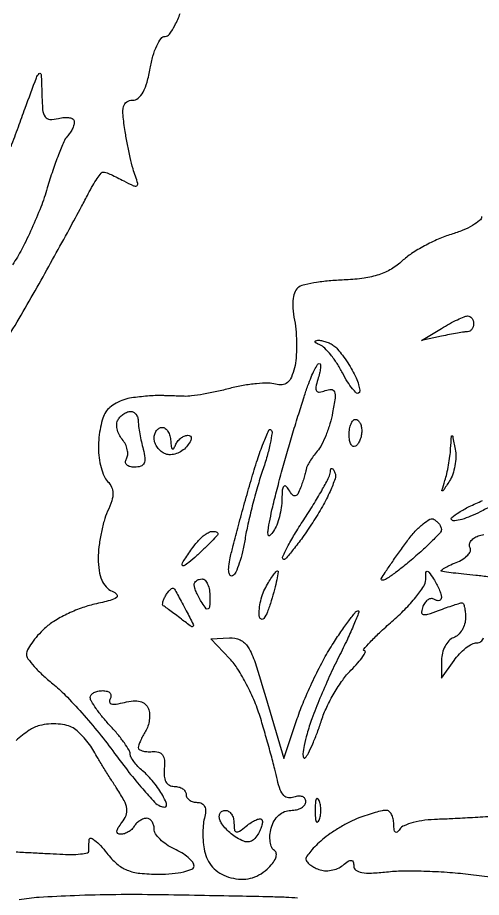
# Model space of a CAD drawing. Extents: x 0 to 102, y 0 to 135.
# Drawn here: x 82.22 to 87.14, y 86.38 to 95.71 of the extents above; entities that cross this region are included whole.
import ezdxf

# ---------------------------------------------------------------- set-up
doc = ezdxf.new("R2010")
doc.units = 0
doc.header["$MEASUREMENT"] = 0

msp = doc.modelspace()

# ---------------------------------------------------------------- linework, layer by layer
for points in [[(82.106736, 92.303159, 0.005243), (82.282341, 92.595971, 0.005307), (82.451038, 92.891214, 0.001026), (82.613129, 93.183424, 0.001129), (82.768905, 93.467127, 0.00105), (82.900967, 93.710145, 0.005734), (82.970609, 93.84255, -0.013261), (83.019223, 93.931692, -0.019639), (83.06688, 94.006859, -0.015338), (83.109407, 94.064576, -0.230222), (83.131258, 94.0752, -0.092854), (83.156408, 94.070489, -0.00956), (83.212521, 94.047458, -0.011647), (83.278766, 94.016925, -0.009055), (83.34939, 93.980758, 0.011384), (83.44975, 93.929952, 0.211866), (83.484418, 93.92897, 0.378582), (83.496036, 93.952554, 0.025086), (83.470545, 94.030454, -0.027672), (83.445749, 94.107575, -0.007941), (83.415934, 94.229484, -0.007965), (83.386629, 94.368298, -0.00839), (83.362305, 94.505596, -0.01485), (83.340016, 94.6776, -0.082366), (83.346068, 94.770305, -0.189374), (83.379034, 94.818094, -0.149246), (83.439651, 94.8366, 0.178158), (83.499728, 94.858708, 0.090171), (83.551485, 94.92197, 0.059339), (83.594274, 95.026866, 0.025357), (83.6271, 95.175, -0.027577), (83.656427, 95.30462, -0.040475), (83.697416, 95.413995, -0.046907), (83.743111, 95.491413, -0.24044), (83.78619, 95.5134, 0.241561), (83.832072, 95.53694, 0.03475), (83.889211, 95.629461, 0.033041), (83.945882, 95.757148, 0.022582)], [(82.153589, 94.342848, -0.000342), (82.230285, 94.553762, -0.000411), (82.302709, 94.752, -0.001501), (82.422295, 95.075486, -0.123008), (82.452294, 95.119159, -0.630567), (82.47261, 95.110544, -0.006344), (82.479067, 94.90797, 0.016087), (82.487893, 94.736248, 0.125737), (82.513899, 94.661225, 0.242319), (82.564249, 94.632963, 0.073076), (82.6542, 94.642887, -0.041456), (82.719029, 94.65421, -0.071214), (82.773697, 94.651357, -0.107597), (82.810053, 94.635612, -0.241469), (82.8234, 94.609587, -0.075057), (82.818044, 94.574109, -0.03625), (82.8013, 94.531211, -0.034911), (82.77696, 94.488142, -0.042078), (82.748166, 94.45167, 0.085978), (82.711663, 94.39606, 0.010071), (82.655137, 94.258227, 0.011835), (82.594629, 94.090055, 0.009428), (82.537118, 93.906, -0.021242), (82.468174, 93.70238, -0.014081), (82.372725, 93.47479, -0.014184), (82.267315, 93.258587, -0.02664), (82.168201, 93.091451, -0.002185)], [(87.138, 93.603006, -0.224317), (87.118126, 93.560935, -0.038667), (87.043924, 93.508981, -0.035591), (86.940403, 93.457382, -0.025042), (86.817741, 93.41383, 0.030173), (86.680517, 93.363518, 0.021299), (86.532906, 93.291421, 0.021582), (86.397217, 93.210068, 0.041719), (86.297814, 93.131859, -0.054962), (86.183627, 93.046804, -0.051773), (86.05139, 92.986646, -0.045041), (85.893413, 92.949079, -0.027076), (85.701332, 92.931878, 0.013527), (85.542001, 92.921951, 0.015758), (85.391397, 92.903671, 0.014843), (85.265846, 92.880567, 0.085685), (85.203463, 92.855461, 0.151121), (85.163866, 92.810063, 0.071306), (85.142542, 92.734459, 0.052569), (85.139719, 92.631806, 0.026981), (85.156615, 92.504059, -0.026768), (85.1734, 92.377562, -0.019712), (85.17891, 92.236287, -0.020031), (85.173465, 92.101913, -0.041362), (85.156393, 91.99825, -0.039704), (85.123207, 91.899847, -0.113988), (85.080898, 91.842019, -0.15594), (85.026316, 91.818763, -0.097982), (84.956732, 91.825882, 0.076342), (84.878666, 91.837273, 0.021205), (84.754757, 91.831086, 0.020886), (84.61331, 91.812009, 0.02052), (84.4731, 91.781117, -0.010899), (84.332683, 91.747335, -0.010826), (84.190615, 91.719622, -0.010731), (84.065458, 91.700766, -0.040915), (83.98665, 91.697115, 0.000534), (83.922234, 91.699333, 0.000396), (83.851026, 91.701653, 0.0004), (83.783794, 91.703736, 0.000902), (83.73285, 91.705182, 0.02047), (83.678947, 91.704407, 0.006836), (83.600262, 91.698972, 0.006791), (83.513207, 91.690569, 0.007697), (83.429986, 91.680094, 0.048385), (83.348908, 91.660486, 0.041067), (83.26829, 91.624863, 0.042958), (83.199852, 91.57963, 0.084373), (83.156331, 91.531248, 0.066324), (83.126778, 91.467108, 0.024189), (83.101894, 91.370032, 0.023482), (83.084621, 91.259931, 0.025915), (83.078495, 91.15227, 0.034651), (83.08532, 91.046208, 0.033516), (83.106728, 90.940889, 0.035391), (83.138355, 90.850995, 0.094366), (83.176425, 90.795015, -0.085022), (83.218647, 90.73534, -0.111996), (83.23335, 90.67052, -0.080304), (83.220302, 90.589802, -0.026756), (83.176425, 90.478014, 0.037906), (83.138354, 90.374281, 0.020101), (83.106347, 90.241059, 0.019891), (83.084418, 90.101454, 0.029015), (83.0772, 89.977171, 0.035127), (83.086225, 89.848872, 0.066032), (83.114122, 89.748974, 0.084445), (83.16067, 89.676782, 0.107166), (83.22525, 89.631056, -0.108524), (83.273272, 89.596861, -0.443793), (83.270127, 89.565376, -0.093911), (83.203872, 89.533485, -0.010087), (83.037702, 89.492615, 0.033161), (82.895063, 89.450471, 0.024659), (82.743947, 89.386064, 0.025131), (82.606902, 89.310759, 0.050414), (82.508952, 89.235763, 0.022965), (82.435013, 89.159616, 0.027028), (82.372539, 89.080877, 0.027515), (82.327858, 89.009872, 0.12735), (82.315802, 88.963303, 0.160257), (82.331619, 88.915229, 0.022891), (82.397841, 88.833575, 0.024096), (82.488136, 88.741452, 0.018446), (82.59508, 88.649466, -0.031639), (82.728031, 88.528869, -0.011218), (82.902878, 88.340575, -0.011082), (83.08615, 88.124653, -0.012813), (83.250728, 87.910837, 0.00902), (83.402739, 87.710218, 0.012073), (83.54818, 87.534215, 0.009322), (83.674841, 87.393643, 0.112171), (83.734808, 87.353025, 0.062441), (83.781702, 87.34119, 0.383659), (83.800444, 87.354294, 0.163372), (83.797036, 87.389703, 0.017895), (83.760576, 87.464112, 0.029782), (83.719679, 87.530676, 0.018175), (83.664074, 87.604305, 0.018192), (83.603442, 87.673496, 0.030543), (83.547119, 87.726367, -0.028793), (83.496782, 87.773288, -0.032351), (83.454234, 87.823983, -0.034224), (83.424262, 87.871246, -0.124826), (83.4156, 87.9054, 0.138934), (83.404444, 87.944774, 0.01622), (83.353472, 88.021792, 0.018467), (83.285096, 88.110992, 0.014119), (83.2041, 88.203495, -0.014588), (83.123107, 88.29617, -0.018929), (83.054728, 88.385892, -0.016863), (83.003926, 88.463495, -0.137331), (82.9926, 88.503954, -0.176969), (83.002674, 88.531524, -0.092524), (83.031344, 88.554978, -0.072646), (83.074032, 88.570855, -0.052812), (83.124493, 88.5762, -0.069369), (83.170968, 88.569721, -0.143881), (83.201668, 88.550353, -0.190116), (83.212033, 88.521638, -0.131817), (83.202004, 88.488209, 0.191524), (83.196331, 88.456142, 0.291872), (83.21542, 88.436508, 0.097111), (83.267872, 88.434519, 0.02255), (83.354745, 88.452203, -0.040513), (83.448644, 88.467831, -0.08658), (83.521638, 88.461333, -0.116699), (83.574182, 88.433045, -0.120117), (83.607807, 88.384472, -0.074674), (83.619859, 88.329894, -0.047852), (83.61808, 88.264899, -0.047094), (83.603761, 88.199988, -0.063368), (83.578268, 88.145528, 0.017799), (83.549282, 88.095916, 0.01903), (83.524582, 88.045446, 0.018974), (83.506742, 88.000668, 0.079472), (83.501495, 87.97225, 0.257966), (83.511846, 87.952416, 0.076218), (83.54407, 87.937529, 0.055479), (83.591623, 87.929376, 0.034549), (83.64825, 87.92995, -0.084194), (83.714879, 87.924018, -0.174889), (83.757281, 87.894818, -0.137419), (83.777477, 87.839202, -0.045201), (83.776147, 87.75135, 0.049702), (83.77565, 87.670553, 0.103854), (83.794161, 87.610741, 0.139747), (83.830509, 87.574349, 0.127765), (83.881897, 87.561, -0.065391), (83.930029, 87.554678, -0.082803), (83.970816, 87.536149, -0.099058), (83.998099, 87.508662, -0.147098), (84.0078, 87.4764, 0.139383), (84.016972, 87.444139, 0.100015), (84.04275, 87.416651, 0.085458), (84.081306, 87.398141, 0.069385), (84.12678, 87.3918, -0.120986), (84.174176, 87.380161, -0.168706), (84.203855, 87.348616, -0.120893), (84.213393, 87.296214, -0.048841), (84.201868, 87.223957, 0.045068), (84.188671, 87.145047, 0.023748), (84.185873, 87.04564, 0.023428), (84.19269, 86.942799, 0.033229), (84.209052, 86.852614, 0.071871), (84.245398, 86.764039, 0.069807), (84.305616, 86.688387, 0.067623), (84.386235, 86.630333, 0.06086), (84.482312, 86.593347, 0.049909), (84.5915, 86.577273, 0.069459), (84.68976, 86.586364, 0.071064), (84.780099, 86.621699, 0.055264), (84.865748, 86.683513, 0.038753), (84.923755, 86.744818, 0.076367), (84.957456, 86.802618, 0.122966), (84.963612, 86.849442, 0.229728), (84.94358, 86.880998, -0.156394), (84.915143, 86.914288, -0.063465), (84.899056, 86.972436, -0.054413), (84.896577, 87.044394, -0.045405), (84.909148, 87.119877, -0.068496), (84.940075, 87.194571, -0.077424), (84.989071, 87.254682, -0.083564), (85.050463, 87.293656, -0.100056), (85.117467, 87.3072, 0.056844), (85.178411, 87.314151, 0.076209), (85.229996, 87.33471, 0.0953), (85.264575, 87.365125, 0.16635), (85.2768, 87.400851, 0.156819), (85.266618, 87.432517, 0.152068), (85.239776, 87.452785, 0.112879), (85.198982, 87.45771, 0.065528), (85.150762, 87.446137, -0.129715), (85.091695, 87.439708, -0.164695), (85.043228, 87.464696, -0.104559), (85.004916, 87.525812, -0.035185), (84.975557, 87.627436, 0.010157), (84.948083, 87.744136, 0.003382), (84.903235, 87.913892, 0.003365), (84.851005, 88.10131, 0.003828), (84.798396, 88.2801, 0.025307), (84.734737, 88.457557, 0.020484), (84.649284, 88.640972, 0.020946), (84.556251, 88.803895, 0.049149), (84.470518, 88.9146), (84.270633, 89.1261), (84.467363, 89.137662, -0.129871), (84.580496, 89.114777, -0.142386), (84.662937, 89.039386, -0.057973), (84.738669, 88.874842, -0.007443), (84.853906, 88.503162), (85.043721, 87.8571), (85.185694, 88.2801, -0.018486), (85.256655, 88.468175, -0.011343), (85.353357, 88.684462, -0.011367), (85.45893, 88.894445, -0.019845), (85.557095, 89.06265, -0.007842), (85.648095, 89.200447, -0.01203), (85.7316, 89.316582, -0.006552), (85.804514, 89.410425, -0.228124), (85.828979, 89.4222, -0.527817), (85.838765, 89.407881, -0.005841), (85.786888, 89.279305, -0.011464), (85.717147, 89.122339, -0.006533), (85.626069, 88.93575, 0.01061), (85.525434, 88.725243, 0.008537), (85.425964, 88.494904, 0.008646), (85.341358, 88.278877, 0.021768), (85.289418, 88.118097, 0.013047), (85.259134, 87.995855, 0.034668), (85.245926, 87.906922, 0.113487), (85.251778, 87.867634, 0.553643), (85.269547, 87.864297, 0.070608), (85.30334, 87.913251, 0.012858), (85.350156, 88.013346, 0.01361), (85.399114, 88.134317, 0.011979), (85.443679, 88.263003, -0.032956), (85.49812, 88.401182, -0.022331), (85.577161, 88.550861, -0.022548), (85.666923, 88.689191, -0.041202), (85.753844, 88.791753, 0.014509), (85.829027, 88.87143, 0.030556), (85.881571, 88.938262, 0.050026), (85.907096, 88.984413, 0.53855), (85.897349, 88.9992, -0.634489), (85.890054, 89.014696, -0.01618), (85.956823, 89.090344, -0.016318), (86.057397, 89.19037, -0.008357), (86.189604, 89.309478, 0.01956), (86.32608, 89.438086, 0.024565), (86.441548, 89.567937, 0.023942), (86.525683, 89.68337, 0.144056), (86.547095, 89.753628, -0.012457), (86.549739, 89.830032, -0.372925), (86.562221, 89.842817, -0.267687), (86.581246, 89.83387, -0.008585), (86.6304, 89.7606, -0.021347), (86.661885, 89.706993, -0.021318), (86.688699, 89.650872, -0.021733), (86.707829, 89.599994, -0.074451), (86.713705, 89.565257, -0.134744), (86.708061, 89.543058, -0.195203), (86.692372, 89.530669, -0.143304), (86.668168, 89.530713, -0.066872), (86.639265, 89.543621, 0.155898), (86.60672, 89.551733, 0.122817), (86.571937, 89.540612, 0.096869), (86.540074, 89.511107, 0.066162), (86.516414, 89.467648, 0.069575), (86.502964, 89.409546, 0.368537), (86.520446, 89.384937, 0.139783), (86.569452, 89.386446, 0.013694), (86.682257, 89.425834, -0.00531), (86.766508, 89.456846, -0.007146), (86.843466, 89.483016, -0.005085), (86.908249, 89.503292, -0.073422), (86.932007, 89.5068, -0.306521), (86.946287, 89.497138, -0.038835), (86.957992, 89.459756, -0.034811), (86.96614, 89.408031, -0.021662), (86.9688, 89.346651, -0.07271), (86.959318, 89.281789, -0.064008), (86.931523, 89.219242, -0.066864), (86.890421, 89.168367, -0.098143), (86.8419, 89.137806, 0.113969), (86.793351, 89.105063, 0.065847), (86.752277, 89.047403, 0.06046), (86.724459, 88.97497, 0.061556), (86.715, 88.898431), (86.715, 88.707752), (86.846697, 88.895776, -0.036017), (86.905239, 88.967725, -0.038865), (86.97213, 89.028568, -0.042172), (87.037249, 89.07087, -0.123575), (87.088766, 89.0838, 0.161609), (87.132411, 89.098285, 0.148932), (87.160477, 89.136441, 0.093936)], [(87.24821, 90.531966, 0.015186), (87.123558, 90.472232, -0.020401), (87.022462, 90.425075, -0.029843), (86.929773, 90.392705, -0.029758), (86.854642, 90.376155, -0.240143), (86.822064, 90.386736, -0.449502), (86.823646, 90.413294, -0.026101), (86.898421, 90.46603, -0.025592), (87.007974, 90.527436, -0.014204), (87.147176, 90.591498, -0.007415)], [(87.218711, 89.778692, 0.025946), (87.077752, 89.798916, -0.002897), (86.951919, 89.811085, -0.003988), (86.839007, 89.823577, -0.002566), (86.744379, 89.835304, -0.047544), (86.715, 89.84198, -0.578616), (86.712743, 89.852933, -0.045713), (86.742637, 89.874894, -0.027424), (86.796237, 89.903304, -0.012784), (86.868485, 89.934447, 0.040386), (86.940044, 89.970092, 0.066027), (86.992879, 90.01236, 0.095025), (87.019991, 90.054223, 0.239108), (87.017021, 90.08942, -0.169039), (87.009652, 90.122581, -0.12059), (87.023028, 90.158523, -0.091612), (87.056045, 90.191965, -0.060742), (87.10382, 90.21731, -0.052044), (87.161767, 90.232874, -0.044326)], [(82.206066, 86.866528, -0.00075), (82.366999, 86.85866, -0.000747), (82.530805, 86.850158, -0.001181), (82.671263, 86.842325, 0.015234), (82.790923, 86.839021, 0.026029), (82.890693, 86.844504, 0.024841), (82.964716, 86.856194, 0.387825), (82.978495, 86.87531, -0.025847), (82.976909, 86.900181, -0.011103), (82.977249, 86.933453, -0.010951), (82.979178, 86.96895, -0.014208), (82.982582, 87.001359, -0.483188), (83.000414, 87.011989, -0.077979), (83.041163, 86.988749, -0.039604), (83.099873, 86.933711, -0.017998), (83.16794, 86.853309, 0.045791), (83.274867, 86.740365, 0.084229), (83.382281, 86.674038, 0.071236), (83.517712, 86.640481, 0.025169), (83.71784, 86.6304, 0.021754), (83.861397, 86.636649, 0.034948), (83.982373, 86.655784, 0.039075), (84.069756, 86.68328, 0.306008), (84.0924, 86.716814, 0.171894), (84.078324, 86.756548, 0.044326), (84.030272, 86.806151, 0.039814), (83.961861, 86.856355, 0.031507), (83.8809, 86.899593, -0.041165), (83.799974, 86.944839, -0.047285), (83.731528, 87.00094, -0.053401), (83.684312, 87.058971, -0.145081), (83.6694, 87.10928, 0.068511), (83.663437, 87.152593, 0.084899), (83.646015, 87.189312, 0.099842), (83.62015, 87.213865, 0.141011), (83.589793, 87.2226, 0.089642), (83.555481, 87.216399, 0.053229), (83.518211, 87.197749, 0.051032), (83.483805, 87.170361, 0.06081), (83.4579, 87.138, -0.067923), (83.431232, 87.105637, -0.052403), (83.394546, 87.078251, -0.053435), (83.353933, 87.059637, -0.080924), (83.315648, 87.0534, -0.155187), (83.286031, 87.062819, -0.270981), (83.27572, 87.085559, -0.118196), (83.289174, 87.123735, -0.029654), (83.328525, 87.177318, 0.082278), (83.371567, 87.251026, 0.128401), (83.379516, 87.323694, 0.086456), (83.35067, 87.41105, 0.023123), (83.275434, 87.537231, -0.004393), (83.209123, 87.639531, -0.003423), (83.138794, 87.751837, -0.003461), (83.074699, 87.857391, -0.008397), (83.029246, 87.936409, 0.033062), (82.985245, 88.00486, 0.023452), (82.927522, 88.075616, 0.023786), (82.865735, 88.138229, 0.045462), (82.80969, 88.181154, 0.084149), (82.744156, 88.208464, 0.038867), (82.652554, 88.222238, 0.037064), (82.551613, 88.221981, 0.042343), (82.456332, 88.206481, 0.089916), (82.344845, 88.15599, 0.031555), (82.206277, 88.046728, 0.028495)], [(87.261625, 87.243543, -0.00267), (87.042709, 87.229249, -0.002696), (86.833935, 87.217865, -0.005775), (86.6727, 87.211811, 0.025754), (86.53859, 87.2014, 0.031715), (86.415447, 87.177413, 0.033219), (86.317592, 87.144745, 0.153029), (86.272145, 87.107059, -0.062597), (86.24567, 87.075614, -0.374511), (86.225937, 87.075036, -0.194016), (86.212431, 87.099753, -0.027032), (86.208695, 87.15915, 0.051412), (86.202354, 87.215797, 0.070923), (86.184547, 87.26371, 0.090518), (86.158598, 87.295932, 0.179974), (86.128307, 87.3072, 0.055775), (86.084825, 87.302334, 0.011722), (86.010505, 87.283649, 0.01215), (85.924877, 87.257719, 0.011243), (85.838346, 87.227028, 0.02744), (85.744885, 87.185494, 0.016164), (85.637914, 87.126305, 0.016144), (85.534558, 87.060059, 0.026462), (85.452138, 86.996726, 0.017294), (85.384994, 86.935086, 0.022619), (85.328306, 86.874028, 0.021052), (85.286543, 86.820326, 0.155965), (85.2768, 86.78985, 0.177597), (85.286128, 86.764417, 0.048888), (85.317227, 86.734259, 0.042946), (85.361743, 86.704678, 0.033577), (85.414423, 86.680292, 0.078337), (85.475678, 86.667232, 0.056022), (85.545746, 86.671317, 0.055741), (85.613577, 86.690934, 0.075099), (85.668223, 86.723899, -0.022448), (85.726264, 86.767825, -0.166056), (85.759187, 86.777072, -0.320253), (85.778246, 86.761812, -0.069058), (85.7844, 86.717471, 0.247324), (85.806949, 86.674673, 0.105781), (85.868565, 86.649333, 0.055831), (85.973964, 86.642169, 0.017831), (86.130839, 86.654643, -0.025286), (86.300043, 86.665561, -0.01059), (86.528471, 86.663894, -0.010446), (86.773257, 86.6518, -0.01335), (86.997989, 86.629942), (87.5187, 86.565224)], [(85.189545, 86.376218, 0.012194), (85.0653, 86.38429, 0.004541), (84.909195, 86.389193, 0.00054), (84.562987, 86.396547, 0.000644), (84.151401, 86.404316, 0.000529), (83.7117, 86.411582, 0.006341), (83.263284, 86.412831, 0.006802), (82.825374, 86.402539, 0.006482), (82.449723, 86.383715, 0.031712), (82.23882, 86.356907, -0.01919)]]:
    msp.add_lwpolyline(points, format="xyb")
for points in [[(86.98995, 92.549402, -0.134441), (87.014136, 92.543992, -0.106031), (87.034762, 92.526668, -0.091709), (87.048629, 92.4999, -0.073907), (87.0534, 92.4678, -0.07317), (87.048631, 92.435386, -0.086425), (87.034762, 92.407712, -0.098539), (87.01415, 92.388992, -0.131424), (86.98995, 92.382045, 0.032879), (86.953207, 92.378953, 0.005439), (86.88301, 92.367585, 0.005953), (86.800626, 92.35231, 0.005233), (86.715, 92.334443), (86.5035, 92.287996), (86.715, 92.4172, -0.011291), (86.800629, 92.466891, -0.013761), (86.88301, 92.509331, -0.012314), (86.953599, 92.541156, -0.088157)], [(85.4037, 92.290626, -0.062976), (85.442218, 92.288225, -0.033938), (85.4883, 92.27617, -0.033193), (85.534305, 92.257255, -0.044325), (85.5729, 92.233855, -0.056538), (85.612852, 92.196889, -0.016539), (85.665435, 92.131623, -0.016388), (85.72017, 92.053697, -0.016885), (85.769112, 91.973112, -0.023503), (85.808811, 91.893988, -0.034016), (85.835622, 91.820544, -0.036261), (85.848307, 91.760894, -0.234788), (85.8388, 91.7326, -0.396864), (85.81451, 91.731876, -0.040014), (85.770605, 91.777609, -0.0333), (85.718903, 91.850269, -0.018657), (85.665518, 91.944695, 0.023994), (85.607328, 92.045105, 0.025932), (85.541159, 92.136804, 0.026645), (85.476667, 92.208841, 0.101547), (85.42663, 92.241978, -0.026609), (85.389833, 92.25911, -0.161737), (85.375538, 92.274115, -0.430677), (85.379873, 92.285196, -0.080431)], [(85.419665, 92.0448, -0.392517), (85.430957, 92.03432, -0.042029), (85.430591, 91.995254, -0.034301), (85.421698, 91.940824, -0.019203), (85.403869, 91.876132, 0.026238), (85.382193, 91.792935, 0.20009), (85.389772, 91.754065, 0.295125), (85.41968, 91.74109, 0.050485), (85.482438, 91.758157, -0.09635), (85.546553, 91.769447, -0.317074), (85.579348, 91.74544, -0.11542), (85.585769, 91.678041, -0.012931), (85.560957, 91.524975, -0.025395), (85.532416, 91.406984, -0.02233), (85.49102, 91.287211, -0.022949), (85.44383, 91.182472, -0.060483), (85.398116, 91.1142, 0.018644), (85.35568, 91.061026, 0.020192), (85.318501, 91.006199, 0.020166), (85.290601, 90.956922, 0.085781), (85.280514, 90.924738, -0.032058), (85.273974, 90.891913, -0.008683), (85.259418, 90.840932, -0.008751), (85.240839, 90.783524, -0.008979), (85.220412, 90.727295, -0.027631), (85.190478, 90.660559, -0.233355), (85.16473, 90.641573, -0.267068), (85.136522, 90.651713, -0.034713), (85.097122, 90.705257, 0.069829), (85.064611, 90.743513, 0.438624), (85.041927, 90.741242, 0.142966), (85.027239, 90.702261, 0.016021), (85.023, 90.6066, -0.034175), (85.01571, 90.51632, -0.026707), (84.995945, 90.419951, -0.027379), (84.967687, 90.331871, -0.057497), (84.934535, 90.2682, -0.045217), (84.896371, 90.221515, -0.573814), (84.878677, 90.225972, -0.110662), (84.875875, 90.271304, -0.008088), (84.897748, 90.3951, -0.011063), (84.925637, 90.523941, -0.0037), (84.971956, 90.711028, -0.00368), (85.026307, 90.917445, -0.004195), (85.081441, 91.1142, -0.002707), (85.139059, 91.309405, -0.00243), (85.200871, 91.511159, -0.002435), (85.258104, 91.691681, -0.007641), (85.298988, 91.81215, -0.01347), (85.333505, 91.901305, -0.020546), (85.368649, 91.976459, -0.016049), (85.401038, 92.034282, -0.26284)], [(83.420593, 91.5372, -0.131348), (83.451043, 91.529061, -0.09937), (83.477155, 91.506136, -0.087148), (83.494929, 91.471858, -0.073528), (83.501355, 91.43145, 0.030524), (83.50521, 91.377962, 0.010353), (83.517156, 91.300849, 0.010252), (83.533908, 91.215983, 0.011611), (83.553522, 91.13535, -0.035662), (83.5713, 91.043181, -0.141973), (83.562062, 90.986939, -0.201753), (83.526971, 90.955677, -0.082588), (83.462774, 90.945, -0.063823), (83.412467, 90.951448, -0.135024), (83.378688, 90.97094, -0.191533), (83.366469, 90.999798, -0.144905), (83.37559, 91.033306, 0.123686), (83.389126, 91.075936, 0.068284), (83.385005, 91.130772, 0.06142), (83.364853, 91.188831, 0.059061), (83.331, 91.2411, -0.059061), (83.297147, 91.293369, -0.06142), (83.276995, 91.351428, -0.068284), (83.272874, 91.406264, -0.123686), (83.28641, 91.448894, -0.058465), (83.313191, 91.482672, -0.050438), (83.348339, 91.51126, -0.052999), (83.386118, 91.530744, -0.092828)], [(85.802529, 91.4526, -0.177669), (85.827896, 91.443292, -0.092326), (85.849474, 91.41679, -0.072414), (85.864083, 91.377334, -0.05256), (85.869, 91.330693, -0.049465), (85.864073, 91.281014, -0.04742), (85.849474, 91.232528, -0.051141), (85.828012, 91.192236, -0.106803), (85.802529, 91.167704, -0.251349), (85.777415, 91.166168, -0.161426), (85.755583, 91.186568, -0.085489), (85.74078, 91.229979, -0.039538), (85.736057, 91.289611, -0.0389), (85.74092, 91.352024, -0.057994), (85.755583, 91.404722, -0.076248), (85.777082, 91.440633, -0.223398)], [(83.754, 91.368, -0.166817), (83.786805, 91.356742, -0.089519), (83.815711, 91.32451, -0.072185), (83.836449, 91.276582, -0.054847), (83.845279, 91.21995, 0.021021), (83.850204, 91.163558, 0.185333), (83.861891, 91.141943, 0.449116), (83.876787, 91.143976, 0.051902), (83.894629, 91.17765, -0.065736), (83.917502, 91.218083, -0.061072), (83.950589, 91.252336, -0.065213), (83.988417, 91.275554, -0.105447), (84.025209, 91.2834, -0.167812), (84.053048, 91.273786, -0.259053), (84.062694, 91.250895, -0.114888), (84.049399, 91.212942, -0.031761), (84.011973, 91.161529, -0.071608), (83.96428, 91.118407, -0.066075), (83.90508, 91.089064, -0.06997), (83.843821, 91.077378, -0.104173), (83.790115, 91.08598, -0.077738), (83.743968, 91.112498, -0.065101), (83.70486, 91.153313, -0.066745), (83.678415, 91.201637, -0.092119), (83.6694, 91.250151, -0.070083), (83.675744, 91.295191, -0.085896), (83.694251, 91.333382, -0.100138), (83.721739, 91.358916, -0.138107)], [(84.907331, 91.342669, -0.237334), (84.918609, 91.308562, -0.01399), (84.899089, 91.197947, -0.018685), (84.866013, 91.062794, -0.01248), (84.818574, 90.910699, 0.011526), (84.764055, 90.73707, 0.007719), (84.70938, 90.5362, 0.007775), (84.662416, 90.339844, 0.015164), (84.632184, 90.181703, -0.018364), (84.605724, 90.047937, -0.023616), (84.571175, 89.927442, -0.022498), (84.53394, 89.831853, -0.151337), (84.500897, 89.793936, -0.356432), (84.476176, 89.797199, -0.157988), (84.461127, 89.829048, -0.061933), (84.460841, 89.895204, -0.023688), (84.476152, 89.986161, -0.009644), (84.506866, 90.115354, -0.002388), (84.562294, 90.325851, -0.002442), (84.628088, 90.566261, -0.002445), (84.696195, 90.805897, -0.008332), (84.763697, 91.025307, -0.014908), (84.827479, 91.202823, -0.009976), (84.883905, 91.338276, -0.527473)], [(86.858986, 91.137783, -0.054405), (86.865834, 91.054812, -0.037448), (86.856292, 90.960862, -0.037761), (86.833121, 90.870705, -0.060928), (86.798777, 90.799383, -0.001326), (86.733406, 90.69809, -0.279044), (86.723285, 90.693191, -0.47526), (86.718697, 90.700042, -0.001777), (86.750912, 90.803869, 0.020863), (86.770415, 90.876395, 0.011223), (86.788682, 90.967199, 0.011159), (86.803182, 91.060756, 0.017182), (86.811121, 91.142269, -0.000954), (86.819643, 91.27394, -0.422119), (86.825754, 91.279143, -0.332199), (86.832608, 91.272949, -0.000843)], [(85.585372, 90.88532, -0.183303), (85.586819, 90.822921, -0.0206), (85.533213, 90.688943, -0.022831), (85.452777, 90.52959, -0.016636), (85.349652, 90.360011, -0.009036), (85.240849, 90.200191, -0.015439), (85.143594, 90.071367, -0.009464), (85.061071, 89.972686, -0.434871), (85.037345, 89.971855, -0.318762), (85.032591, 89.999842, -0.009154), (85.090117, 90.11387, -0.015326), (85.167639, 90.25047, -0.009547), (85.266386, 90.405918, 0.008653), (85.368064, 90.565349, 0.011377), (85.454949, 90.714438, 0.008981), (85.522006, 90.841087, 0.099303), (85.537279, 90.896054, -0.048822), (85.542565, 90.926729, -0.400051), (85.553648, 90.933396, -0.218839), (85.567985, 90.922486, -0.025922)], [(86.635914, 90.391692, -0.049503), (86.666054, 90.368661, -0.048446), (86.691321, 90.34, -0.052569), (86.708359, 90.310291, -0.110885), (86.713475, 90.284357, -0.184469), (86.699249, 90.249838, -0.008424), (86.60859, 90.156829, -0.013103), (86.494076, 90.049044, -0.008926), (86.358561, 89.932309, -0.010058), (86.227225, 89.827589, -0.02819), (86.129924, 89.7615, -0.112877), (86.086578, 89.747354, -0.606899), (86.076468, 89.763109, -0.016365), (86.116975, 89.828711, -0.004179), (86.186901, 89.932192, -0.004253), (86.268762, 90.049039, -0.004302), (86.352295, 90.164035, -0.025405), (86.436404, 90.266437, -0.039018), (86.519978, 90.34498, -0.045293), (86.592289, 90.392963, -0.268407)], [(84.28275, 90.264982, -0.0415), (84.307046, 90.264198, -0.062832), (84.327562, 90.259161, -0.084624), (84.341439, 90.250935, -0.220177), (84.3462, 90.240647, -0.189785), (84.339427, 90.223447, -0.004695), (84.280065, 90.16094, -0.009495), (84.207341, 90.088592, -0.006245), (84.121058, 90.007997, -0.012727), (84.038465, 89.936518, -0.053137), (83.983586, 89.900424, -0.439649), (83.967644, 89.906295, -0.2324), (83.969225, 89.9298, -0.013842), (84.003704, 89.985843, -0.008672), (84.046962, 90.049542, -0.008703), (84.091775, 90.110836, -0.015678), (84.130917, 90.159232, -0.030748), (84.169418, 90.198708, -0.032024), (84.211976, 90.232591, -0.03382), (84.252349, 90.256833, -0.10601)], [(84.975758, 89.8452, -0.464595), (84.984937, 89.834323, -0.00892), (84.969461, 89.752416, -0.014768), (84.945151, 89.650481, -0.008534), (84.910222, 89.529339, -0.016378), (84.869369, 89.410277, -0.064622), (84.832815, 89.342131, -0.322984), (84.8061, 89.333143, -0.276837), (84.785892, 89.355706, -0.066155), (84.781996, 89.422641, -0.032661), (84.793844, 89.507158, -0.031715), (84.817869, 89.594649, -0.040021), (84.851427, 89.671566, -0.01313), (84.889312, 89.738095, -0.019379), (84.926281, 89.794195, -0.015077), (84.959148, 89.837288, -0.226002)], [(84.177, 89.7606, -0.210568), (84.209248, 89.746389, -0.082215), (84.236368, 89.704685, -0.062416), (84.254595, 89.643125, -0.042523), (84.260305, 89.57025, -0.011293), (84.257334, 89.46922, -0.220444), (84.243128, 89.442322, -0.409657), (84.221034, 89.445136, -0.023197), (84.177, 89.5068, -0.019837), (84.145514, 89.56004, -0.02047), (84.118701, 89.615062, -0.020703), (84.099479, 89.664455, -0.077483), (84.093695, 89.69715, -0.133323), (84.099736, 89.721342, -0.102891), (84.117632, 89.741962, -0.089496), (84.144771, 89.75583, -0.073605)], [(83.877912, 89.660479, -0.04467), (83.891244, 89.641266, -0.002643), (83.925996, 89.579438, -0.003968), (83.966461, 89.505165, -0.002914), (84.010191, 89.4222, -0.00303), (84.082014, 89.281921, -0.256361), (84.081207, 89.258724, -0.443168), (84.064098, 89.25526, -0.004878), (83.958201, 89.334811, 0.001579), (83.894031, 89.383681, 0.002077), (83.835157, 89.427843, 0.001507), (83.785552, 89.464499, 0.019934), (83.766679, 89.477232, -0.2663), (83.759316, 89.490818, -0.057552), (83.763161, 89.518322, -0.045695), (83.775754, 89.553344, -0.029274), (83.7963, 89.5914, -0.027977), (83.820624, 89.626239, -0.050775), (83.844711, 89.651233, -0.076704), (83.864973, 89.663636, -0.328915)], [(85.417429, 87.41295, 0.174857), (85.401585, 87.430664, 0.447206), (85.387293, 87.425508, 0.078554), (85.377397, 87.382616, 0.017491), (85.374758, 87.3072, 0.017491), (85.377397, 87.231784, 0.078554), (85.387293, 87.188892, 0.447206), (85.401585, 87.183736, 0.174857), (85.417429, 87.20145, 0.057986), (85.430655, 87.249673, 0.037979), (85.435031, 87.3072, 0.037979), (85.430655, 87.364727, 0.057986)], [(84.42375, 87.3072, -0.147976), (84.458701, 87.296625, -0.098928), (84.488478, 87.26688, -0.0825), (84.508554, 87.222415, -0.06496), (84.5154, 87.169941, 0.035131), (84.520274, 87.100658, 0.30932), (84.539929, 87.079151, 0.214509), (84.573968, 87.085776, 0.019474), (84.644344, 87.139697, -0.028292), (84.696335, 87.178096, -0.042654), (84.745885, 87.204802, -0.051152), (84.786648, 87.217718, -0.252691), (84.808944, 87.211056, -0.212075), (84.817458, 87.188939, -0.051459), (84.811334, 87.149317, -0.043861), (84.79411, 87.101213, -0.03151), (84.767008, 87.05095, -0.064595), (84.721932, 86.995945, -0.152371), (84.674756, 86.97299, -0.133202), (84.618503, 86.979453, -0.044564), (84.543994, 87.017144, -0.034464), (84.485889, 87.05918, -0.03048), (84.431526, 87.11045, -0.031741), (84.388252, 87.162854, -0.076411), (84.365335, 87.207494, -0.086399), (84.359606, 87.245562, -0.127427), (84.368785, 87.277911, -0.142331), (84.391458, 87.299378, -0.119389)]]:
    msp.add_lwpolyline(points, format="xyb", close=True)

doc.saveas('drawing.dxf')
